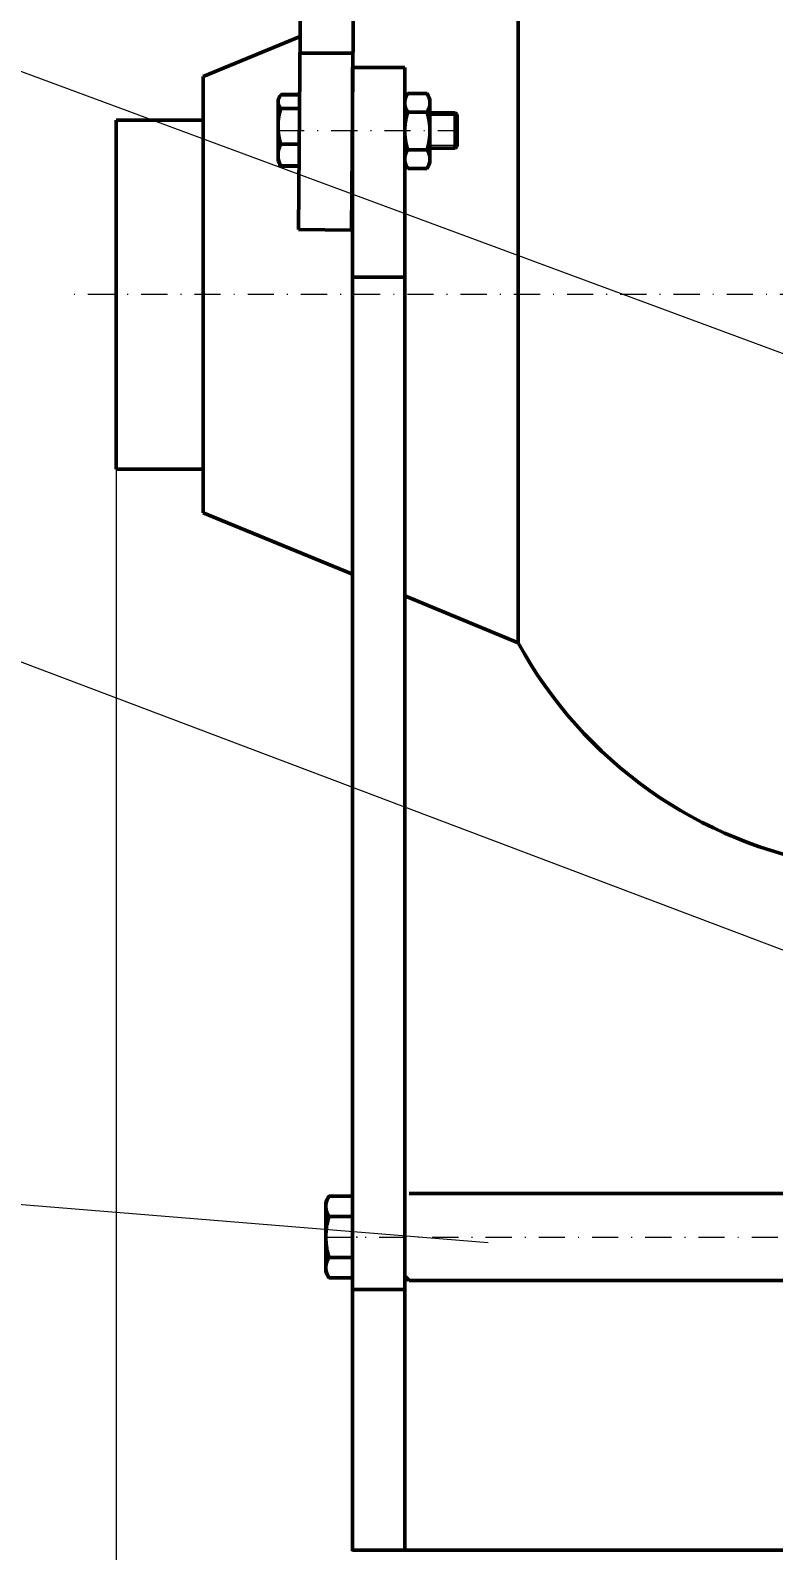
# Model space of a CAD drawing. Header units: inches. Extents: x -122986 to 27550, y -4965 to 6170.
# Drawn here: x 2293.1 to 2378.3, y 977.9 to 1152.1 of the extents above; entities that cross this region are included whole.
import ezdxf

# ---------------------------------------------------------------- set-up
doc = ezdxf.new("R2010")
doc.units = ezdxf.units.IN
doc.header["$LTSCALE"] = 2
doc.header["$MEASUREMENT"] = 0
doc.linetypes.add('DASHDOT', pattern=[1, 0.5, -0.25, 0, -0.25])
for name, color, linetype, lineweight in [('1 mãnh', 7, 'Continuous', 5), ('1 Đường Tâm', 50, 'DASHDOT', 9), ('1 Đậm', 7, 'Continuous', 50)]:
    doc.layers.add(name, color=color, linetype=linetype, lineweight=lineweight)
doc.layers.add('61', color=7, linetype='Continuous', true_color=0xffffff)
doc.styles.add('tinh', font='arial.ttf')
doc.dimstyles.new('Tịnh', dxfattribs={"dimtxt": 0.3, "dimasz": 1.5, "dimexe": 1, "dimexo": 0.0625, "dimgap": 0.4, "dimtad": 1, "dimtoh": 1, "dimzin": 0, "dimdsep": 46, "dimtxsty": 'tinh', "dimcen": 0.09, "dimclrd": 256, "dimclre": 256, "dimclrt": 4, "dimadec": 0, "dimazin": 0, "dimtfac": 1, "dimtofl": 0, "dimtmove": 0, "dimatfit": 3, "dimfxl": 1, "dimtfillclr": 4, "dimtolj": 1, "dimtzin": 0, "dimlwd": -1, "dimlwe": -1, "dimarcsym": 0})

# ---------------------------------------------------------------- blocks, each defined once
blk = doc.blocks.new('*D297')
at = {"layer": '1 mãnh', "ltscale": 15, "transparency": 16777216}
for p, q in [((2302.91, 1101.75), (2302.91, 899.84)), ((2572, 959.75), (2572, 899.84)), ((2307.91, 900.84), (2567, 900.84))]:
    blk.add_line(p, q, dxfattribs=at)
for points in [[(2307.91, 901.67), (2307.91, 900.01), (2302.91, 900.84)], [(2567, 901.67), (2567, 900.01), (2572, 900.84)]]:
    blk.add_solid(points, dxfattribs=at)
at = {"layer": 'Defpoints', "color": 0, "ltscale": 15, "transparency": 16777216}
for p in [(2302.91, 1101.81), (2572, 959.81), (2572, 900.84)]:
    blk.add_point(p, dxfattribs=at)
at = {"layer": '1 mãnh', "color": 4, "ltscale": 15, "transparency": 16777216, "insert": (2438.51, 904.89), "char_height": 3, "attachment_point": 5, "style": 'tinh'}
blk.add_mtext('\\A1;{\\H1.6667x;270}', dxfattribs=at)

msp = doc.modelspace()

# ---------------------------------------------------------------- linework, layer by layer
at = {"layer": '1 mãnh', "lineweight": 13, "ltscale": 15}
for p, q in [((2382.569, 1113.843), (2239.824, 1166.691)), ((2398.887, 1039.26), (2239.824, 1099.449)), ((2345.545, 1013.123), (2239.824, 1021.772))]:
    msp.add_line(p, q, dxfattribs=at)
at = {"layer": '1 mãnh', "lineweight": 25, "ltscale": 15}
msp.add_line((2312.908, 1146.809), (2312.908, 1141.809), dxfattribs=at)
at = {"layer": '1 mãnh', "lineweight": 13}
for p, q in [((2341.986, 1142.32), (2338.88, 1142.32)), ((2341.986, 1138.903), (2338.88, 1138.903))]:
    msp.add_line(p, q, dxfattribs=at)
at = {"layer": '1 Đường Tâm', "lineweight": 9, "ltscale": 3}
for p, q in [((2321.472, 1140.612), (2341.986, 1140.612)), ((2571.095, 1121.809), (2296.908, 1121.809)), ((2326.956, 1013.809), (2525.048, 1013.809))]:
    msp.add_line(p, q, dxfattribs=at)
at = {"layer": '1 Đậm', "lineweight": 50, "ltscale": 15}
for p, q in [((2324.114, 1165.636), (2323.816, 1129.253)), ((2330.206, 1165.586), (2329.908, 1129.203)), ((2323.982, 1149.476), (2330.074, 1149.46)), ((2323.816, 1129.253), (2329.908, 1129.203))]:
    msp.add_line(p, q, dxfattribs=at)
at = {"layer": '1 Đậm', "lineweight": 50}
for p, q in [((2348.992, 1081.906), (2348.992, 1161.713)), ((2323.997, 1151.389), (2312.908, 1146.809)), ((2312.908, 1096.809), (2312.908, 1146.809)), ((2336.002, 1147.809), (2330.002, 1147.809)), ((2330.002, 1123.809), (2330.002, 1147.809)), ((2336.002, 1123.809), (2336.002, 1147.809)), ((2321.79, 1144.715), (2323.909, 1144.715)), ((2321.79, 1144.68), (2323.909, 1144.68)), ((2323.909, 1144.715), (2323.909, 1144.68)), ((2336.333, 1144.843), (2336.002, 1144.268)), ((2338.548, 1144.843), (2336.333, 1144.843)), ((2338.548, 1144.843), (2338.88, 1144.268)), ((2321.64, 1144.457), (2321.472, 1144.166)), ((2321.472, 1143.896), (2321.472, 1144.166)), ((2321.472, 1143.896), (2321.472, 1141.079)), ((2321.79, 1143.113), (2323.909, 1143.113)), ((2338.88, 1144.268), (2338.88, 1143.771)), ((2338.88, 1143.771), (2338.88, 1140.554)), ((2312.908, 1141.809), (2302.908, 1141.809)), ((2302.908, 1101.809), (2302.908, 1141.809)), ((2321.472, 1141.079), (2321.472, 1137.794)), ((2338.548, 1142.699), (2336.333, 1142.699)), ((2341.783, 1142.648), (2338.88, 1142.648)), ((2341.986, 1142.444), (2341.783, 1142.648)), ((2341.783, 1138.576), (2341.783, 1142.648)), ((2341.986, 1142.444), (2341.986, 1138.779)), ((2338.88, 1140.554), (2338.88, 1137.338)), ((2321.472, 1137.794), (2321.472, 1137.058)), ((2321.79, 1139.045), (2323.909, 1139.045)), ((2338.548, 1138.41), (2336.333, 1138.41)), ((2338.88, 1138.576), (2341.783, 1138.576)), ((2341.783, 1138.576), (2341.986, 1138.779)), ((2321.472, 1137.058), (2321.64, 1136.766)), ((2321.79, 1136.544), (2323.909, 1136.544)), ((2321.79, 1136.508), (2323.909, 1136.508)), ((2323.909, 1136.544), (2323.909, 1136.508)), ((2336.002, 1136.841), (2336.333, 1136.266)), ((2338.548, 1136.266), (2336.333, 1136.266)), ((2338.88, 1136.841), (2338.548, 1136.266)), ((2338.88, 1136.841), (2338.88, 1137.338)), ((2336.002, 1123.809), (2330.002, 1123.809)), ((2330.002, 1007.809), (2330.002, 1123.809)), ((2336.002, 1007.809), (2336.002, 1123.809)), ((2302.908, 1101.809), (2312.908, 1101.809)), ((2312.908, 1096.809), (2330.002, 1089.749)), ((2336.002, 1087.271), (2348.992, 1081.906)), ((2327.318, 1018.499), (2326.956, 1017.871)), ((2326.956, 1017.871), (2326.956, 1017.327)), ((2327.318, 1018.499), (2330.002, 1018.499)), ((2385.002, 1018.809), (2336.502, 1018.809)), ((2326.956, 1017.327), (2326.956, 1013.809)), ((2327.318, 1016.154), (2330.002, 1016.154)), ((2326.956, 1013.809), (2326.956, 1010.292)), ((2327.318, 1011.464), (2330.002, 1011.464)), ((2326.956, 1009.748), (2326.956, 1010.292)), ((2326.956, 1009.748), (2327.318, 1009.119)), ((2327.318, 1009.119), (2330.002, 1009.119)), ((2336.502, 1008.809), (2336.002, 1009.309)), ((2336.502, 1008.809), (2385.002, 1008.809)), ((2336.002, 1007.809), (2330.002, 1007.809)), ((2330.002, 978.542), (2330.002, 1007.809)), ((2336.002, 978.542), (2336.002, 1007.809)), ((2330.002, 977.809), (2330.002, 978.542)), ((2522.002, 977.94), (2330.002, 977.94)), ((2336.002, 977.94), (2336.002, 978.542)), ((2336.002, 977.809), (2336.002, 977.94))]:
    msp.add_line(p, q, dxfattribs=at)
for points in [[(2321.472, 1143.896), (2321.472, 1143.912), (2321.473, 1143.928), (2321.473, 1143.944), (2321.474, 1143.96), (2321.476, 1143.976), (2321.477, 1143.991), (2321.479, 1144.007), (2321.481, 1144.023), (2321.483, 1144.039), (2321.486, 1144.055), (2321.489, 1144.071), (2321.492, 1144.086), (2321.496, 1144.102), (2321.499, 1144.118), (2321.503, 1144.134), (2321.508, 1144.149), (2321.512, 1144.165), (2321.517, 1144.181), (2321.522, 1144.197), (2321.527, 1144.212), (2321.533, 1144.228), (2321.538, 1144.244), (2321.544, 1144.26), (2321.551, 1144.275), (2321.557, 1144.291), (2321.564, 1144.307), (2321.571, 1144.322), (2321.578, 1144.338), (2321.586, 1144.354), (2321.593, 1144.369), (2321.601, 1144.385), (2321.609, 1144.401), (2321.618, 1144.416), (2321.626, 1144.432), (2321.635, 1144.448), (2321.644, 1144.463), (2321.653, 1144.479), (2321.663, 1144.495), (2321.672, 1144.51), (2321.682, 1144.526), (2321.692, 1144.541), (2321.702, 1144.557), (2321.712, 1144.572), (2321.723, 1144.588), (2321.734, 1144.603), (2321.745, 1144.618), (2321.756, 1144.634), (2321.767, 1144.649), (2321.778, 1144.664), (2321.79, 1144.68)], [(2336.002, 1143.771), (2336.002, 1143.793), (2336.002, 1143.814), (2336.003, 1143.836), (2336.004, 1143.858), (2336.006, 1143.88), (2336.007, 1143.902), (2336.009, 1143.924), (2336.011, 1143.946), (2336.014, 1143.967), (2336.017, 1143.989), (2336.02, 1144.011), (2336.023, 1144.033), (2336.027, 1144.054), (2336.031, 1144.076), (2336.035, 1144.098), (2336.039, 1144.119), (2336.044, 1144.141), (2336.049, 1144.162), (2336.054, 1144.184), (2336.06, 1144.206), (2336.066, 1144.227), (2336.072, 1144.249), (2336.078, 1144.27), (2336.085, 1144.291), (2336.091, 1144.313), (2336.098, 1144.334), (2336.106, 1144.356), (2336.113, 1144.377), (2336.121, 1144.398), (2336.129, 1144.42), (2336.137, 1144.441), (2336.146, 1144.462), (2336.154, 1144.484), (2336.163, 1144.505), (2336.172, 1144.526), (2336.182, 1144.547), (2336.191, 1144.569), (2336.201, 1144.59), (2336.211, 1144.611), (2336.221, 1144.632), (2336.232, 1144.653), (2336.242, 1144.674), (2336.253, 1144.695), (2336.264, 1144.717), (2336.275, 1144.738), (2336.286, 1144.759), (2336.298, 1144.78), (2336.31, 1144.801), (2336.321, 1144.822), (2336.333, 1144.843)], [(2338.88, 1143.771), (2338.88, 1143.793), (2338.879, 1143.814), (2338.879, 1143.836), (2338.878, 1143.858), (2338.876, 1143.88), (2338.875, 1143.902), (2338.873, 1143.924), (2338.871, 1143.946), (2338.868, 1143.967), (2338.865, 1143.989), (2338.862, 1144.011), (2338.859, 1144.033), (2338.855, 1144.054), (2338.851, 1144.076), (2338.847, 1144.098), (2338.843, 1144.119), (2338.838, 1144.141), (2338.833, 1144.162), (2338.828, 1144.184), (2338.822, 1144.206), (2338.816, 1144.227), (2338.81, 1144.249), (2338.804, 1144.27), (2338.797, 1144.291), (2338.791, 1144.313), (2338.783, 1144.334), (2338.776, 1144.356), (2338.769, 1144.377), (2338.761, 1144.398), (2338.753, 1144.42), (2338.745, 1144.441), (2338.736, 1144.462), (2338.727, 1144.484), (2338.719, 1144.505), (2338.709, 1144.526), (2338.7, 1144.547), (2338.691, 1144.569), (2338.681, 1144.59), (2338.671, 1144.611), (2338.661, 1144.632), (2338.65, 1144.653), (2338.64, 1144.674), (2338.629, 1144.695), (2338.618, 1144.717), (2338.607, 1144.738), (2338.595, 1144.759), (2338.584, 1144.78), (2338.572, 1144.801), (2338.56, 1144.822), (2338.548, 1144.843)], [(2321.472, 1143.896), (2321.472, 1143.88), (2321.473, 1143.864), (2321.473, 1143.849), (2321.474, 1143.833), (2321.476, 1143.817), (2321.477, 1143.801), (2321.479, 1143.785), (2321.481, 1143.769), (2321.484, 1143.753), (2321.486, 1143.737), (2321.489, 1143.721), (2321.492, 1143.705), (2321.496, 1143.689), (2321.5, 1143.673), (2321.504, 1143.657), (2321.508, 1143.641), (2321.513, 1143.625), (2321.518, 1143.609), (2321.523, 1143.593), (2321.528, 1143.577), (2321.534, 1143.562), (2321.539, 1143.546), (2321.545, 1143.53), (2321.552, 1143.514), (2321.558, 1143.499), (2321.565, 1143.483), (2321.572, 1143.467), (2321.579, 1143.452), (2321.587, 1143.436), (2321.595, 1143.42), (2321.602, 1143.405), (2321.611, 1143.389), (2321.619, 1143.374), (2321.627, 1143.358), (2321.636, 1143.343), (2321.645, 1143.327), (2321.654, 1143.312), (2321.664, 1143.296), (2321.673, 1143.281), (2321.683, 1143.266), (2321.693, 1143.25), (2321.703, 1143.235), (2321.713, 1143.22), (2321.723, 1143.204), (2321.734, 1143.189), (2321.745, 1143.174), (2321.756, 1143.158), (2321.767, 1143.143), (2321.778, 1143.128), (2321.79, 1143.113)], [(2321.472, 1141.079), (2321.472, 1141.12), (2321.473, 1141.162), (2321.473, 1141.203), (2321.474, 1141.245), (2321.476, 1141.286), (2321.477, 1141.328), (2321.479, 1141.369), (2321.481, 1141.411), (2321.484, 1141.452), (2321.486, 1141.493), (2321.489, 1141.534), (2321.492, 1141.576), (2321.496, 1141.617), (2321.5, 1141.658), (2321.504, 1141.699), (2321.508, 1141.74), (2321.512, 1141.781), (2321.517, 1141.822), (2321.522, 1141.863), (2321.528, 1141.904), (2321.533, 1141.945), (2321.539, 1141.985), (2321.545, 1142.026), (2321.551, 1142.067), (2321.558, 1142.108), (2321.565, 1142.148), (2321.572, 1142.189), (2321.579, 1142.229), (2321.586, 1142.27), (2321.594, 1142.31), (2321.602, 1142.351), (2321.61, 1142.391), (2321.618, 1142.431), (2321.627, 1142.472), (2321.635, 1142.512), (2321.644, 1142.552), (2321.653, 1142.593), (2321.663, 1142.633), (2321.672, 1142.673), (2321.682, 1142.713), (2321.692, 1142.753), (2321.702, 1142.793), (2321.712, 1142.833), (2321.723, 1142.873), (2321.734, 1142.913), (2321.744, 1142.953), (2321.755, 1142.993), (2321.767, 1143.033), (2321.778, 1143.073), (2321.79, 1143.113)], [(2336.333, 1142.699), (2336.321, 1142.72), (2336.31, 1142.741), (2336.298, 1142.762), (2336.286, 1142.783), (2336.275, 1142.804), (2336.264, 1142.825), (2336.253, 1142.846), (2336.242, 1142.867), (2336.231, 1142.889), (2336.221, 1142.91), (2336.211, 1142.931), (2336.201, 1142.952), (2336.191, 1142.973), (2336.182, 1142.995), (2336.172, 1143.016), (2336.163, 1143.037), (2336.154, 1143.058), (2336.145, 1143.08), (2336.137, 1143.101), (2336.129, 1143.122), (2336.121, 1143.144), (2336.113, 1143.165), (2336.105, 1143.186), (2336.098, 1143.208), (2336.091, 1143.229), (2336.084, 1143.251), (2336.078, 1143.272), (2336.071, 1143.294), (2336.065, 1143.315), (2336.06, 1143.337), (2336.054, 1143.358), (2336.049, 1143.38), (2336.044, 1143.401), (2336.039, 1143.423), (2336.035, 1143.444), (2336.03, 1143.466), (2336.027, 1143.488), (2336.023, 1143.509), (2336.02, 1143.531), (2336.017, 1143.553), (2336.014, 1143.574), (2336.011, 1143.596), (2336.009, 1143.618), (2336.007, 1143.64), (2336.006, 1143.661), (2336.004, 1143.683), (2336.003, 1143.705), (2336.002, 1143.727), (2336.002, 1143.749), (2336.002, 1143.771)], [(2338.548, 1142.699), (2338.56, 1142.72), (2338.572, 1142.741), (2338.584, 1142.762), (2338.596, 1142.783), (2338.607, 1142.804), (2338.618, 1142.825), (2338.629, 1142.846), (2338.64, 1142.867), (2338.65, 1142.889), (2338.661, 1142.91), (2338.671, 1142.931), (2338.681, 1142.952), (2338.691, 1142.973), (2338.7, 1142.995), (2338.71, 1143.016), (2338.719, 1143.037), (2338.728, 1143.058), (2338.736, 1143.08), (2338.745, 1143.101), (2338.753, 1143.122), (2338.761, 1143.144), (2338.769, 1143.165), (2338.776, 1143.186), (2338.784, 1143.208), (2338.791, 1143.229), (2338.798, 1143.251), (2338.804, 1143.272), (2338.81, 1143.294), (2338.816, 1143.315), (2338.822, 1143.337), (2338.828, 1143.358), (2338.833, 1143.38), (2338.838, 1143.401), (2338.843, 1143.423), (2338.847, 1143.444), (2338.851, 1143.466), (2338.855, 1143.488), (2338.859, 1143.509), (2338.862, 1143.531), (2338.865, 1143.553), (2338.868, 1143.574), (2338.871, 1143.596), (2338.873, 1143.618), (2338.875, 1143.64), (2338.876, 1143.661), (2338.878, 1143.683), (2338.879, 1143.705), (2338.879, 1143.727), (2338.88, 1143.749), (2338.88, 1143.771)], [(2321.79, 1139.045), (2321.778, 1139.085), (2321.767, 1139.125), (2321.755, 1139.165), (2321.744, 1139.205), (2321.733, 1139.245), (2321.723, 1139.285), (2321.712, 1139.325), (2321.702, 1139.365), (2321.692, 1139.405), (2321.682, 1139.445), (2321.672, 1139.485), (2321.663, 1139.526), (2321.653, 1139.566), (2321.644, 1139.606), (2321.635, 1139.647), (2321.626, 1139.687), (2321.618, 1139.727), (2321.61, 1139.768), (2321.601, 1139.808), (2321.594, 1139.849), (2321.586, 1139.889), (2321.579, 1139.93), (2321.571, 1139.97), (2321.564, 1140.011), (2321.558, 1140.051), (2321.551, 1140.092), (2321.545, 1140.133), (2321.539, 1140.173), (2321.533, 1140.214), (2321.527, 1140.255), (2321.522, 1140.296), (2321.517, 1140.337), (2321.512, 1140.378), (2321.508, 1140.419), (2321.504, 1140.459), (2321.5, 1140.5), (2321.496, 1140.542), (2321.492, 1140.583), (2321.489, 1140.624), (2321.486, 1140.665), (2321.484, 1140.706), (2321.481, 1140.747), (2321.479, 1140.789), (2321.477, 1140.83), (2321.476, 1140.871), (2321.474, 1140.913), (2321.473, 1140.954), (2321.473, 1140.996), (2321.472, 1141.037), (2321.472, 1141.079)], [(2336.002, 1140.554), (2336.002, 1140.598), (2336.002, 1140.642), (2336.003, 1140.685), (2336.004, 1140.729), (2336.005, 1140.772), (2336.007, 1140.816), (2336.009, 1140.86), (2336.011, 1140.903), (2336.014, 1140.947), (2336.017, 1140.991), (2336.02, 1141.034), (2336.023, 1141.078), (2336.027, 1141.122), (2336.031, 1141.166), (2336.035, 1141.209), (2336.039, 1141.253), (2336.044, 1141.297), (2336.049, 1141.34), (2336.055, 1141.384), (2336.06, 1141.427), (2336.066, 1141.47), (2336.072, 1141.513), (2336.078, 1141.557), (2336.085, 1141.6), (2336.092, 1141.643), (2336.099, 1141.686), (2336.106, 1141.728), (2336.114, 1141.771), (2336.122, 1141.814), (2336.13, 1141.857), (2336.138, 1141.899), (2336.147, 1141.942), (2336.155, 1141.984), (2336.164, 1142.027), (2336.173, 1142.069), (2336.183, 1142.112), (2336.192, 1142.154), (2336.202, 1142.196), (2336.212, 1142.238), (2336.222, 1142.28), (2336.232, 1142.322), (2336.243, 1142.364), (2336.254, 1142.406), (2336.264, 1142.448), (2336.276, 1142.49), (2336.287, 1142.532), (2336.298, 1142.574), (2336.31, 1142.615), (2336.322, 1142.657), (2336.333, 1142.699)], [(2338.88, 1140.554), (2338.88, 1140.598), (2338.879, 1140.642), (2338.879, 1140.685), (2338.878, 1140.729), (2338.876, 1140.772), (2338.875, 1140.816), (2338.873, 1140.86), (2338.871, 1140.903), (2338.868, 1140.947), (2338.865, 1140.991), (2338.862, 1141.034), (2338.859, 1141.078), (2338.855, 1141.122), (2338.851, 1141.166), (2338.847, 1141.209), (2338.842, 1141.253), (2338.838, 1141.297), (2338.833, 1141.34), (2338.827, 1141.384), (2338.822, 1141.427), (2338.816, 1141.47), (2338.81, 1141.513), (2338.803, 1141.557), (2338.797, 1141.6), (2338.79, 1141.643), (2338.783, 1141.686), (2338.776, 1141.728), (2338.768, 1141.771), (2338.76, 1141.814), (2338.752, 1141.857), (2338.744, 1141.899), (2338.735, 1141.942), (2338.727, 1141.984), (2338.718, 1142.027), (2338.709, 1142.069), (2338.699, 1142.112), (2338.69, 1142.154), (2338.68, 1142.196), (2338.67, 1142.238), (2338.66, 1142.28), (2338.65, 1142.322), (2338.639, 1142.364), (2338.628, 1142.406), (2338.617, 1142.448), (2338.606, 1142.49), (2338.595, 1142.532), (2338.584, 1142.574), (2338.572, 1142.615), (2338.56, 1142.657), (2338.548, 1142.699)], [(2336.333, 1138.41), (2336.321, 1138.452), (2336.31, 1138.494), (2336.298, 1138.536), (2336.286, 1138.578), (2336.275, 1138.62), (2336.264, 1138.663), (2336.253, 1138.705), (2336.242, 1138.747), (2336.232, 1138.79), (2336.221, 1138.832), (2336.211, 1138.875), (2336.201, 1138.917), (2336.191, 1138.96), (2336.181, 1139.003), (2336.172, 1139.046), (2336.163, 1139.088), (2336.154, 1139.131), (2336.145, 1139.174), (2336.137, 1139.217), (2336.128, 1139.26), (2336.12, 1139.303), (2336.113, 1139.345), (2336.105, 1139.388), (2336.098, 1139.431), (2336.091, 1139.474), (2336.084, 1139.517), (2336.077, 1139.56), (2336.071, 1139.603), (2336.065, 1139.646), (2336.059, 1139.689), (2336.054, 1139.732), (2336.048, 1139.775), (2336.043, 1139.818), (2336.039, 1139.862), (2336.034, 1139.905), (2336.03, 1139.948), (2336.026, 1139.991), (2336.023, 1140.034), (2336.019, 1140.078), (2336.016, 1140.121), (2336.014, 1140.164), (2336.011, 1140.207), (2336.009, 1140.251), (2336.007, 1140.294), (2336.005, 1140.337), (2336.004, 1140.381), (2336.003, 1140.424), (2336.002, 1140.468), (2336.002, 1140.511), (2336.002, 1140.554)], [(2338.548, 1138.41), (2338.56, 1138.452), (2338.572, 1138.494), (2338.584, 1138.536), (2338.595, 1138.578), (2338.607, 1138.62), (2338.618, 1138.663), (2338.629, 1138.705), (2338.64, 1138.747), (2338.65, 1138.79), (2338.661, 1138.832), (2338.671, 1138.875), (2338.681, 1138.917), (2338.691, 1138.96), (2338.7, 1139.003), (2338.71, 1139.046), (2338.719, 1139.088), (2338.728, 1139.131), (2338.737, 1139.174), (2338.745, 1139.217), (2338.753, 1139.26), (2338.762, 1139.303), (2338.769, 1139.345), (2338.777, 1139.388), (2338.784, 1139.431), (2338.791, 1139.474), (2338.798, 1139.517), (2338.805, 1139.56), (2338.811, 1139.603), (2338.817, 1139.646), (2338.823, 1139.689), (2338.828, 1139.732), (2338.833, 1139.775), (2338.838, 1139.818), (2338.843, 1139.862), (2338.848, 1139.905), (2338.852, 1139.948), (2338.856, 1139.991), (2338.859, 1140.034), (2338.862, 1140.078), (2338.866, 1140.121), (2338.868, 1140.164), (2338.871, 1140.207), (2338.873, 1140.251), (2338.875, 1140.294), (2338.876, 1140.337), (2338.878, 1140.381), (2338.879, 1140.424), (2338.879, 1140.468), (2338.88, 1140.511), (2338.88, 1140.554)], [(2321.472, 1137.794), (2321.472, 1137.82), (2321.473, 1137.845), (2321.473, 1137.871), (2321.474, 1137.896), (2321.476, 1137.922), (2321.477, 1137.947), (2321.479, 1137.973), (2321.481, 1137.998), (2321.484, 1138.024), (2321.486, 1138.049), (2321.489, 1138.074), (2321.492, 1138.1), (2321.496, 1138.125), (2321.5, 1138.15), (2321.504, 1138.176), (2321.508, 1138.201), (2321.512, 1138.226), (2321.517, 1138.251), (2321.522, 1138.276), (2321.528, 1138.301), (2321.533, 1138.327), (2321.539, 1138.352), (2321.545, 1138.377), (2321.551, 1138.402), (2321.558, 1138.427), (2321.565, 1138.452), (2321.572, 1138.477), (2321.579, 1138.502), (2321.586, 1138.526), (2321.594, 1138.551), (2321.602, 1138.576), (2321.61, 1138.601), (2321.618, 1138.626), (2321.627, 1138.651), (2321.635, 1138.675), (2321.644, 1138.7), (2321.653, 1138.725), (2321.663, 1138.75), (2321.672, 1138.774), (2321.682, 1138.799), (2321.692, 1138.824), (2321.702, 1138.848), (2321.712, 1138.873), (2321.723, 1138.898), (2321.734, 1138.922), (2321.744, 1138.947), (2321.755, 1138.971), (2321.767, 1138.996), (2321.778, 1139.02), (2321.79, 1139.045)], [(2321.79, 1136.544), (2321.778, 1136.568), (2321.767, 1136.593), (2321.755, 1136.617), (2321.744, 1136.642), (2321.733, 1136.667), (2321.723, 1136.691), (2321.712, 1136.716), (2321.702, 1136.741), (2321.692, 1136.765), (2321.682, 1136.79), (2321.672, 1136.815), (2321.663, 1136.839), (2321.653, 1136.864), (2321.644, 1136.889), (2321.635, 1136.914), (2321.626, 1136.938), (2321.618, 1136.963), (2321.61, 1136.988), (2321.601, 1137.013), (2321.594, 1137.038), (2321.586, 1137.063), (2321.579, 1137.088), (2321.571, 1137.113), (2321.564, 1137.138), (2321.558, 1137.163), (2321.551, 1137.188), (2321.545, 1137.213), (2321.539, 1137.238), (2321.533, 1137.263), (2321.527, 1137.288), (2321.522, 1137.313), (2321.517, 1137.338), (2321.512, 1137.363), (2321.508, 1137.388), (2321.504, 1137.413), (2321.5, 1137.439), (2321.496, 1137.464), (2321.492, 1137.489), (2321.489, 1137.514), (2321.486, 1137.54), (2321.484, 1137.565), (2321.481, 1137.59), (2321.479, 1137.616), (2321.477, 1137.641), (2321.476, 1137.667), (2321.474, 1137.692), (2321.473, 1137.718), (2321.473, 1137.743), (2321.472, 1137.769), (2321.472, 1137.794)], [(2336.002, 1137.338), (2336.002, 1137.36), (2336.002, 1137.382), (2336.003, 1137.404), (2336.004, 1137.426), (2336.006, 1137.448), (2336.007, 1137.47), (2336.009, 1137.491), (2336.011, 1137.513), (2336.014, 1137.535), (2336.017, 1137.557), (2336.02, 1137.578), (2336.023, 1137.6), (2336.027, 1137.622), (2336.031, 1137.644), (2336.035, 1137.665), (2336.039, 1137.687), (2336.044, 1137.708), (2336.049, 1137.73), (2336.054, 1137.752), (2336.06, 1137.773), (2336.066, 1137.795), (2336.072, 1137.816), (2336.078, 1137.838), (2336.085, 1137.859), (2336.091, 1137.88), (2336.098, 1137.902), (2336.106, 1137.923), (2336.113, 1137.945), (2336.121, 1137.966), (2336.129, 1137.987), (2336.137, 1138.009), (2336.146, 1138.03), (2336.154, 1138.051), (2336.163, 1138.073), (2336.172, 1138.094), (2336.182, 1138.115), (2336.191, 1138.136), (2336.201, 1138.157), (2336.211, 1138.179), (2336.221, 1138.2), (2336.232, 1138.221), (2336.242, 1138.242), (2336.253, 1138.263), (2336.264, 1138.284), (2336.275, 1138.305), (2336.286, 1138.326), (2336.298, 1138.347), (2336.31, 1138.368), (2336.321, 1138.389), (2336.333, 1138.41)], [(2338.88, 1137.338), (2338.88, 1137.36), (2338.879, 1137.382), (2338.879, 1137.404), (2338.878, 1137.426), (2338.876, 1137.448), (2338.875, 1137.47), (2338.873, 1137.491), (2338.871, 1137.513), (2338.868, 1137.535), (2338.865, 1137.557), (2338.862, 1137.578), (2338.859, 1137.6), (2338.855, 1137.622), (2338.851, 1137.644), (2338.847, 1137.665), (2338.843, 1137.687), (2338.838, 1137.708), (2338.833, 1137.73), (2338.828, 1137.752), (2338.822, 1137.773), (2338.816, 1137.795), (2338.81, 1137.816), (2338.804, 1137.838), (2338.797, 1137.859), (2338.791, 1137.88), (2338.783, 1137.902), (2338.776, 1137.923), (2338.769, 1137.945), (2338.761, 1137.966), (2338.753, 1137.987), (2338.745, 1138.009), (2338.736, 1138.03), (2338.727, 1138.051), (2338.719, 1138.073), (2338.709, 1138.094), (2338.7, 1138.115), (2338.691, 1138.136), (2338.681, 1138.157), (2338.671, 1138.179), (2338.661, 1138.2), (2338.65, 1138.221), (2338.64, 1138.242), (2338.629, 1138.263), (2338.618, 1138.284), (2338.607, 1138.305), (2338.595, 1138.326), (2338.584, 1138.347), (2338.572, 1138.368), (2338.56, 1138.389), (2338.548, 1138.41)], [(2321.637, 1136.772), (2321.64, 1136.767), (2321.643, 1136.762), (2321.645, 1136.758), (2321.648, 1136.753), (2321.651, 1136.749), (2321.654, 1136.744), (2321.656, 1136.739), (2321.659, 1136.735), (2321.662, 1136.73), (2321.665, 1136.726), (2321.667, 1136.721), (2321.67, 1136.716), (2321.673, 1136.712), (2321.676, 1136.707), (2321.679, 1136.703), (2321.682, 1136.698), (2321.685, 1136.694), (2321.688, 1136.689), (2321.691, 1136.684), (2321.694, 1136.68), (2321.696, 1136.675), (2321.699, 1136.671), (2321.703, 1136.666), (2321.706, 1136.662), (2321.709, 1136.657), (2321.712, 1136.653), (2321.715, 1136.648), (2321.718, 1136.643), (2321.721, 1136.639), (2321.724, 1136.634), (2321.727, 1136.63), (2321.73, 1136.625), (2321.733, 1136.621), (2321.737, 1136.616), (2321.74, 1136.612), (2321.743, 1136.607), (2321.746, 1136.603), (2321.75, 1136.598), (2321.753, 1136.593), (2321.756, 1136.589), (2321.759, 1136.584), (2321.763, 1136.58), (2321.766, 1136.575), (2321.769, 1136.571), (2321.773, 1136.566), (2321.776, 1136.562), (2321.779, 1136.557), (2321.783, 1136.553), (2321.786, 1136.548), (2321.79, 1136.544)], [(2336.333, 1136.266), (2336.321, 1136.287), (2336.31, 1136.308), (2336.298, 1136.329), (2336.286, 1136.35), (2336.275, 1136.372), (2336.264, 1136.393), (2336.253, 1136.414), (2336.242, 1136.435), (2336.231, 1136.456), (2336.221, 1136.477), (2336.211, 1136.498), (2336.201, 1136.52), (2336.191, 1136.541), (2336.182, 1136.562), (2336.172, 1136.583), (2336.163, 1136.605), (2336.154, 1136.626), (2336.145, 1136.647), (2336.137, 1136.669), (2336.129, 1136.69), (2336.121, 1136.711), (2336.113, 1136.733), (2336.105, 1136.754), (2336.098, 1136.775), (2336.091, 1136.797), (2336.084, 1136.818), (2336.078, 1136.84), (2336.071, 1136.861), (2336.065, 1136.883), (2336.06, 1136.904), (2336.054, 1136.926), (2336.049, 1136.947), (2336.044, 1136.969), (2336.039, 1136.99), (2336.035, 1137.012), (2336.03, 1137.033), (2336.027, 1137.055), (2336.023, 1137.077), (2336.02, 1137.098), (2336.017, 1137.12), (2336.014, 1137.142), (2336.011, 1137.164), (2336.009, 1137.185), (2336.007, 1137.207), (2336.006, 1137.229), (2336.004, 1137.251), (2336.003, 1137.273), (2336.002, 1137.294), (2336.002, 1137.316), (2336.002, 1137.338)], [(2338.548, 1136.266), (2338.56, 1136.287), (2338.572, 1136.308), (2338.584, 1136.329), (2338.596, 1136.35), (2338.607, 1136.372), (2338.618, 1136.393), (2338.629, 1136.414), (2338.64, 1136.435), (2338.65, 1136.456), (2338.661, 1136.477), (2338.671, 1136.498), (2338.681, 1136.52), (2338.691, 1136.541), (2338.7, 1136.562), (2338.71, 1136.583), (2338.719, 1136.605), (2338.728, 1136.626), (2338.736, 1136.647), (2338.745, 1136.669), (2338.753, 1136.69), (2338.761, 1136.711), (2338.769, 1136.733), (2338.776, 1136.754), (2338.784, 1136.775), (2338.791, 1136.797), (2338.798, 1136.818), (2338.804, 1136.84), (2338.81, 1136.861), (2338.816, 1136.883), (2338.822, 1136.904), (2338.828, 1136.926), (2338.833, 1136.947), (2338.838, 1136.969), (2338.843, 1136.99), (2338.847, 1137.012), (2338.851, 1137.033), (2338.855, 1137.055), (2338.859, 1137.077), (2338.862, 1137.098), (2338.865, 1137.12), (2338.868, 1137.142), (2338.871, 1137.164), (2338.873, 1137.185), (2338.875, 1137.207), (2338.876, 1137.229), (2338.878, 1137.251), (2338.879, 1137.273), (2338.879, 1137.294), (2338.88, 1137.316), (2338.88, 1137.338)], [(2326.956, 1017.327), (2326.956, 1017.351), (2326.956, 1017.375), (2326.957, 1017.399), (2326.958, 1017.422), (2326.96, 1017.446), (2326.961, 1017.47), (2326.964, 1017.494), (2326.966, 1017.518), (2326.969, 1017.542), (2326.972, 1017.566), (2326.975, 1017.589), (2326.979, 1017.613), (2326.983, 1017.637), (2326.987, 1017.661), (2326.992, 1017.684), (2326.997, 1017.708), (2327.002, 1017.732), (2327.007, 1017.755), (2327.013, 1017.779), (2327.019, 1017.802), (2327.025, 1017.826), (2327.032, 1017.849), (2327.039, 1017.873), (2327.046, 1017.896), (2327.054, 1017.92), (2327.061, 1017.943), (2327.069, 1017.967), (2327.078, 1017.99), (2327.086, 1018.013), (2327.095, 1018.037), (2327.104, 1018.06), (2327.113, 1018.083), (2327.123, 1018.106), (2327.132, 1018.13), (2327.142, 1018.153), (2327.152, 1018.176), (2327.163, 1018.199), (2327.174, 1018.223), (2327.185, 1018.246), (2327.196, 1018.269), (2327.207, 1018.292), (2327.219, 1018.315), (2327.23, 1018.338), (2327.242, 1018.361), (2327.255, 1018.384), (2327.267, 1018.407), (2327.279, 1018.43), (2327.292, 1018.453), (2327.305, 1018.476), (2327.318, 1018.499)], [(2327.318, 1016.154), (2327.305, 1016.177), (2327.292, 1016.2), (2327.279, 1016.223), (2327.267, 1016.246), (2327.254, 1016.27), (2327.242, 1016.293), (2327.23, 1016.316), (2327.218, 1016.339), (2327.207, 1016.362), (2327.195, 1016.385), (2327.184, 1016.408), (2327.173, 1016.432), (2327.163, 1016.455), (2327.152, 1016.478), (2327.142, 1016.501), (2327.132, 1016.524), (2327.122, 1016.548), (2327.113, 1016.571), (2327.104, 1016.594), (2327.094, 1016.618), (2327.086, 1016.641), (2327.077, 1016.664), (2327.069, 1016.688), (2327.061, 1016.711), (2327.053, 1016.735), (2327.046, 1016.758), (2327.039, 1016.781), (2327.032, 1016.805), (2327.025, 1016.828), (2327.019, 1016.852), (2327.013, 1016.875), (2327.007, 1016.899), (2327.002, 1016.923), (2326.996, 1016.946), (2326.992, 1016.97), (2326.987, 1016.993), (2326.983, 1017.017), (2326.979, 1017.041), (2326.975, 1017.064), (2326.972, 1017.088), (2326.969, 1017.112), (2326.966, 1017.136), (2326.964, 1017.16), (2326.961, 1017.183), (2326.96, 1017.207), (2326.958, 1017.231), (2326.957, 1017.255), (2326.956, 1017.279), (2326.956, 1017.303), (2326.956, 1017.327)], [(2326.956, 1013.809), (2326.956, 1013.857), (2326.956, 1013.905), (2326.957, 1013.952), (2326.958, 1014), (2326.96, 1014.048), (2326.961, 1014.095), (2326.964, 1014.143), (2326.966, 1014.191), (2326.969, 1014.239), (2326.972, 1014.286), (2326.975, 1014.334), (2326.979, 1014.382), (2326.983, 1014.43), (2326.987, 1014.478), (2326.992, 1014.526), (2326.997, 1014.573), (2327.002, 1014.621), (2327.008, 1014.669), (2327.013, 1014.716), (2327.019, 1014.763), (2327.026, 1014.811), (2327.033, 1014.858), (2327.039, 1014.905), (2327.047, 1014.952), (2327.054, 1014.999), (2327.062, 1015.046), (2327.07, 1015.093), (2327.078, 1015.14), (2327.087, 1015.187), (2327.096, 1015.233), (2327.105, 1015.28), (2327.114, 1015.327), (2327.123, 1015.373), (2327.133, 1015.42), (2327.143, 1015.466), (2327.153, 1015.512), (2327.164, 1015.558), (2327.174, 1015.605), (2327.185, 1015.651), (2327.196, 1015.697), (2327.208, 1015.743), (2327.219, 1015.789), (2327.231, 1015.835), (2327.243, 1015.88), (2327.255, 1015.926), (2327.267, 1015.972), (2327.28, 1016.018), (2327.292, 1016.063), (2327.305, 1016.109), (2327.318, 1016.154)], [(2327.318, 1011.464), (2327.305, 1011.51), (2327.292, 1011.556), (2327.28, 1011.602), (2327.267, 1011.648), (2327.255, 1011.694), (2327.242, 1011.74), (2327.23, 1011.787), (2327.219, 1011.833), (2327.207, 1011.879), (2327.196, 1011.926), (2327.184, 1011.972), (2327.173, 1012.019), (2327.163, 1012.066), (2327.152, 1012.112), (2327.142, 1012.159), (2327.132, 1012.206), (2327.122, 1012.253), (2327.112, 1012.3), (2327.103, 1012.346), (2327.094, 1012.393), (2327.085, 1012.44), (2327.077, 1012.487), (2327.069, 1012.534), (2327.061, 1012.581), (2327.053, 1012.628), (2327.045, 1012.675), (2327.038, 1012.722), (2327.031, 1012.769), (2327.025, 1012.816), (2327.018, 1012.863), (2327.012, 1012.91), (2327.007, 1012.957), (2327.001, 1013.004), (2326.996, 1013.052), (2326.991, 1013.099), (2326.987, 1013.146), (2326.982, 1013.193), (2326.979, 1013.24), (2326.975, 1013.288), (2326.972, 1013.335), (2326.969, 1013.382), (2326.966, 1013.43), (2326.963, 1013.477), (2326.961, 1013.524), (2326.96, 1013.572), (2326.958, 1013.619), (2326.957, 1013.667), (2326.956, 1013.714), (2326.956, 1013.762), (2326.956, 1013.809)], [(2326.956, 1010.292), (2326.956, 1010.316), (2326.956, 1010.34), (2326.957, 1010.364), (2326.958, 1010.388), (2326.96, 1010.412), (2326.961, 1010.436), (2326.964, 1010.459), (2326.966, 1010.483), (2326.969, 1010.507), (2326.972, 1010.531), (2326.975, 1010.555), (2326.979, 1010.578), (2326.983, 1010.602), (2326.987, 1010.626), (2326.992, 1010.65), (2326.997, 1010.673), (2327.002, 1010.697), (2327.007, 1010.72), (2327.013, 1010.744), (2327.019, 1010.768), (2327.025, 1010.791), (2327.032, 1010.815), (2327.039, 1010.838), (2327.046, 1010.862), (2327.054, 1010.885), (2327.061, 1010.908), (2327.069, 1010.932), (2327.078, 1010.955), (2327.086, 1010.978), (2327.095, 1011.002), (2327.104, 1011.025), (2327.113, 1011.048), (2327.123, 1011.072), (2327.132, 1011.095), (2327.142, 1011.118), (2327.152, 1011.141), (2327.163, 1011.165), (2327.174, 1011.188), (2327.185, 1011.211), (2327.196, 1011.234), (2327.207, 1011.257), (2327.219, 1011.28), (2327.23, 1011.303), (2327.242, 1011.326), (2327.255, 1011.349), (2327.267, 1011.372), (2327.279, 1011.395), (2327.292, 1011.418), (2327.305, 1011.441), (2327.318, 1011.464)], [(2327.318, 1009.119), (2327.305, 1009.143), (2327.292, 1009.166), (2327.279, 1009.189), (2327.267, 1009.212), (2327.254, 1009.235), (2327.242, 1009.258), (2327.23, 1009.281), (2327.218, 1009.304), (2327.207, 1009.327), (2327.195, 1009.35), (2327.184, 1009.374), (2327.173, 1009.397), (2327.163, 1009.42), (2327.152, 1009.443), (2327.142, 1009.466), (2327.132, 1009.49), (2327.122, 1009.513), (2327.113, 1009.536), (2327.104, 1009.56), (2327.094, 1009.583), (2327.086, 1009.606), (2327.077, 1009.63), (2327.069, 1009.653), (2327.061, 1009.676), (2327.053, 1009.7), (2327.046, 1009.723), (2327.039, 1009.747), (2327.032, 1009.77), (2327.025, 1009.794), (2327.019, 1009.817), (2327.013, 1009.841), (2327.007, 1009.864), (2327.002, 1009.888), (2326.996, 1009.911), (2326.992, 1009.935), (2326.987, 1009.959), (2326.983, 1009.982), (2326.979, 1010.006), (2326.975, 1010.03), (2326.972, 1010.053), (2326.969, 1010.077), (2326.966, 1010.101), (2326.964, 1010.125), (2326.961, 1010.149), (2326.96, 1010.172), (2326.958, 1010.196), (2326.957, 1010.22), (2326.956, 1010.244), (2326.956, 1010.268), (2326.956, 1010.292)]]:
    msp.add_lwpolyline(points, dxfattribs=at)
msp.add_arc((2392.908, 1105.808), 50, 208.55741, 260.9014, dxfattribs=at)
at = {"layer": '61', "color": 5, "linetype": 'Continuous', "lineweight": 18}
msp.add_point((2330.509, 1013.809), dxfattribs=at)

# ---------------------------------------------------------------- dimensions: what is measured, and where the dimension line sits
at = {"layer": '1 mãnh', "ltscale": 15}
dim = msp.add_linear_dim(base=(2572.002, 900.84), p1=(2302.908, 1101.809), p2=(2572.002, 959.809), text='{\\H1.6667x;270}', dimstyle='Tịnh', override={"dimtxt": 3, "dimasz": 5, "dimgap": 1.5, "dimdec": 0, "dimtdec": 0}, dxfattribs=at)
dim.commit()
dim.dimension.update_dxf_attribs({"geometry": '*D297', "text_midpoint": (2438.511, 900.84), "dimtype": 160})

doc.saveas('drawing.dxf')
